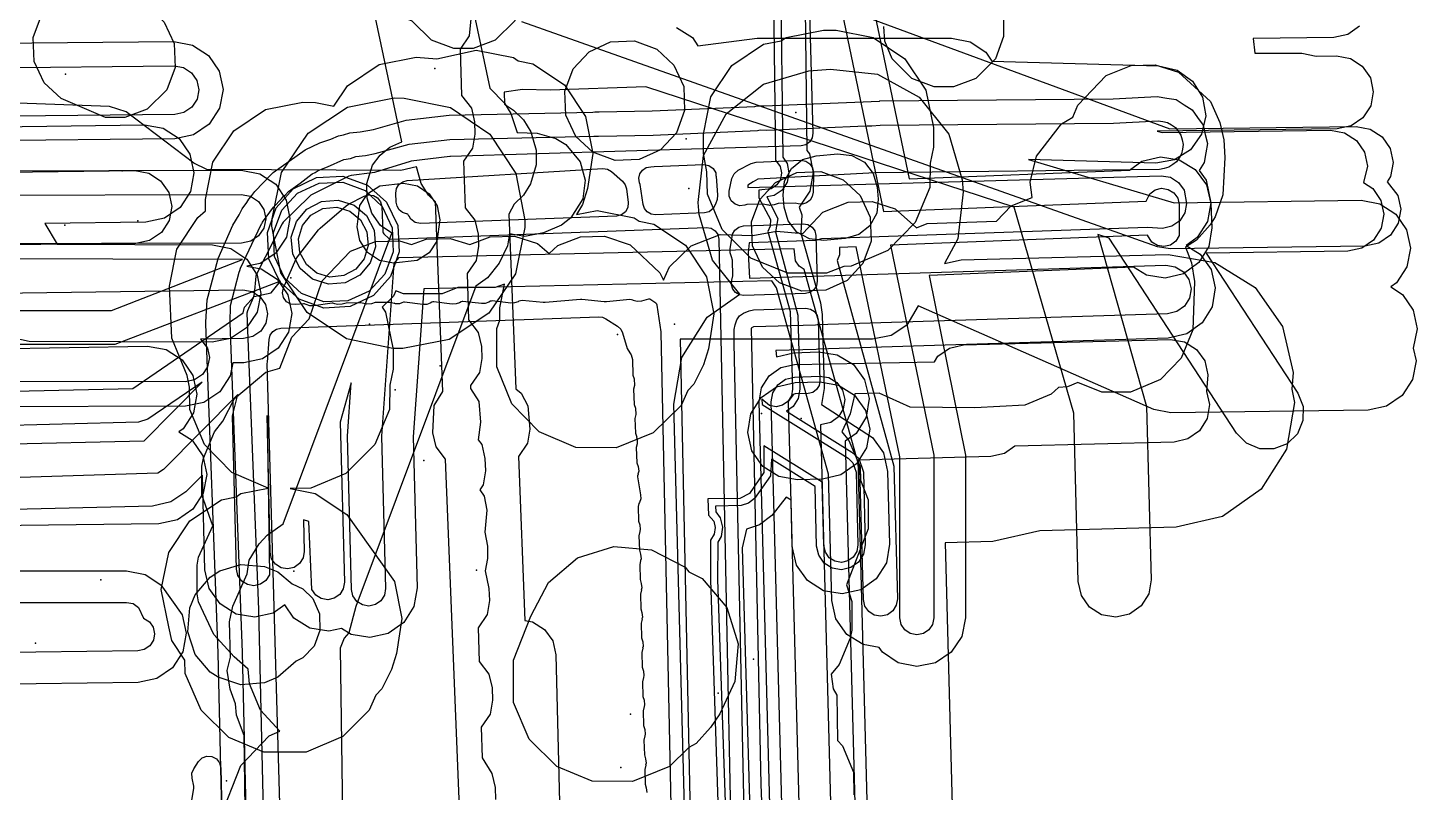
# Model space of a CAD drawing. Header units: metres. Extents: x 17722 to 17999, y 13535 to 15917.
# Drawn here: x 17805 to 17862.1, y 14711.7 to 14743.1 of the extents above; entities that cross this region are included whole.
import ezdxf

# ---------------------------------------------------------------- set-up
doc = ezdxf.new("R2010")
doc.units = ezdxf.units.M
for name, color, linetype in [('AI_GREENING_ALLOWED_ZONE', 4, 'Continuous'), ('AI_GREENING_EXCLUSIONS', 1, 'Continuous'), ('AI_GREENING_LAWN', 82, 'Continuous'), ('AI_GREENING_REJECTED', 6, 'Continuous')]:
    doc.layers.add(name, color=color, linetype=linetype)

msp = doc.modelspace()

# ---------------------------------------------------------------- linework, layer by layer
at = {"layer": 'AI_GREENING_ALLOWED_ZONE'}
msp.add_lwpolyline([(17811.716, 14711.354), (17811.805, 14711.831), (17811.803, 14711.93), (17811.728, 14712.263), (17811.724, 14712.46), (17811.797, 14712.644), (17811.993, 14712.947), (17812.142, 14713.095), (17812.339, 14713.169), (17812.549, 14713.156), (17812.734, 14713.057), (17812.863, 14712.891), (17812.912, 14712.686), (17812.955, 14710.855)], dxfattribs=at)
at = {"layer": 'AI_GREENING_EXCLUSIONS'}
for points in [[(17819.958, 14759.544), (17823.973, 14740.647), (17824.574, 14740.026), (17824.831, 14739.597), (17825.091, 14738.818), (17825.916, 14738.79), (17826.682, 14738.57), (17827.103, 14738.327), (17827.692, 14737.617), (17827.895, 14736.863), (17827.795, 14736.09), (17827.302, 14735.302), (17826.916, 14735.006), (17826.186, 14734.688), (17825.419, 14734.542), (17824.783, 14734.649), (17824.705, 14734.15), (17824.362, 14733.449), (17823.875, 14732.839), (17823.397, 14732.497), (17818.467, 14719.319), (17818.176, 14718.243), (17817.98, 14718.018), (17817.826, 14717.607), (17818.253, 14686.293)], [(17819.958, 14759.544), (17823.973, 14740.647), (17824.574, 14740.026), (17824.831, 14739.597), (17825.091, 14738.818), (17825.916, 14738.79), (17826.682, 14738.57), (17827.103, 14738.327), (17827.692, 14737.617), (17827.895, 14736.863), (17827.795, 14736.09), (17827.302, 14735.302), (17826.916, 14735.006), (17826.186, 14734.688), (17825.419, 14734.542), (17824.783, 14734.649), (17824.705, 14734.15), (17824.362, 14733.449), (17823.875, 14732.839), (17823.397, 14732.497), (17818.467, 14719.319), (17818.176, 14718.243), (17817.98, 14718.018), (17817.826, 14717.607), (17818.253, 14686.293)], [(17814.217, 14688.9), (17813.874, 14714.018), (17813.564, 14714.858), (17813.52, 14715.32), (17813.296, 14715.917), (17813.177, 14716.688), (17813.311, 14717.238), (17813.271, 14718.69), (17813.4, 14719.339), (17813.992, 14720.665), (17814.078, 14721.225), (17814.483, 14721.892), (17814.821, 14722.261), (17815.471, 14722.727), (17819.943, 14734.68), (17819.485, 14734.991), (17819.12, 14735.505), (17818.932, 14736.114), (17818.918, 14736.723), (17819.153, 14737.467), (17819.462, 14737.889), (17819.868, 14738.216), (17820.355, 14738.429), (17816.114, 14758.389)], [(17814.217, 14688.9), (17813.874, 14714.018), (17813.564, 14714.858), (17813.52, 14715.32), (17813.296, 14715.917), (17813.177, 14716.688), (17813.311, 14717.238), (17813.271, 14718.69), (17813.4, 14719.339), (17813.992, 14720.665), (17814.078, 14721.225), (17814.483, 14721.892), (17814.821, 14722.261), (17815.471, 14722.727), (17819.943, 14734.68), (17819.485, 14734.991), (17819.12, 14735.505), (17818.932, 14736.114), (17818.918, 14736.723), (17819.153, 14737.467), (17819.462, 14737.889), (17819.868, 14738.216), (17820.355, 14738.429), (17816.114, 14758.389)], [(17793.079, 14750.48), (17803.682, 14742.487), (17810.986, 14742.56), (17811.753, 14742.416), (17812.406, 14741.989), (17812.847, 14741.344), (17813.006, 14740.58), (17812.862, 14739.814), (17812.435, 14739.16), (17811.79, 14738.72), (17811.027, 14738.56), (17803.042, 14738.48), (17802.521, 14738.544), (17801.818, 14738.883), (17793.285, 14745.316)], [(17792.142, 14749.934), (17803.352, 14741.483), (17810.996, 14741.56), (17811.38, 14741.488), (17811.707, 14741.275), (17811.927, 14740.952), (17812.006, 14740.57), (17811.934, 14740.187), (17811.721, 14739.86), (17811.398, 14739.64), (17811.017, 14739.56), (17803.032, 14739.48), (17802.649, 14739.552), (17792.221, 14747.37)], [(17837.696, 14747.443), (17840.164, 14735.567), (17850.955, 14735.995), (17851.108, 14736.296), (17851.329, 14736.457), (17851.595, 14736.521), (17851.865, 14736.478), (17852.097, 14736.336), (17852.258, 14736.115), (17852.322, 14735.849), (17852.319, 14734.58), (17852.176, 14734.347), (17851.955, 14734.186), (17851.69, 14734.123), (17851.42, 14734.165), (17851.187, 14734.308), (17851.01, 14734.596), (17840.452, 14734.177), (17842.23, 14725.548), (17842.23, 14718.855), (17842.177, 14718.587), (17842.025, 14718.36), (17841.798, 14718.208), (17841.53, 14718.155), (17841.262, 14718.208), (17841.035, 14718.36), (17840.883, 14718.587), (17840.83, 14718.855), (17840.83, 14725.476), (17839.034, 14734.121), (17838.352, 14734.093), (17838.354, 14733.78), (17838.25, 14733.559), (17840.589, 14725.089), (17840.733, 14719.641), (17840.687, 14719.372), (17840.541, 14719.141), (17840.318, 14718.983), (17840.052, 14718.923), (17839.782, 14718.969), (17839.551, 14719.114), (17839.394, 14719.337), (17839.333, 14719.604), (17839.192, 14724.966), (17836.902, 14733.183), (17836.698, 14733.319), (17836.546, 14733.545), (17836.493, 14734.032), (17820.225, 14733.668), (17820.024, 14733.425), (17819.52, 14726.327), (17819.686, 14720.059), (17819.64, 14719.789), (17819.494, 14719.558), (17819.271, 14719.401), (17819.005, 14719.34), (17818.736, 14719.387), (17818.505, 14719.532), (17818.347, 14719.755), (17818.287, 14720.022), (17818.12, 14726.324), (17818.273, 14728.524), (17817.82, 14726.904), (17817.994, 14720.318), (17817.948, 14720.049), (17817.802, 14719.818), (17817.579, 14719.66), (17817.313, 14719.6), (17817.044, 14719.646), (17816.813, 14719.791), (17816.655, 14720.014), (17816.527, 14722.824), (17816.306, 14722.88), (17816.34, 14721.588), (17816.294, 14721.319), (17816.148, 14721.088), (17815.925, 14720.93), (17815.659, 14720.87), (17815.389, 14720.916), (17815.158, 14721.062), (17815.001, 14721.285), (17814.94, 14721.551), (17814.82, 14727.177), (17814.911, 14720.628), (17814.765, 14720.397), (17814.542, 14720.239), (17814.276, 14720.178), (17814.007, 14720.225), (17813.776, 14720.37), (17813.618, 14720.593), (17813.558, 14720.86), (17813.391, 14727.162), (17813.616, 14728.046), (17810.551, 14724.955), (17810.325, 14724.803), (17803.77, 14724.595)], [(17831.583, 14746.486), (17851.933, 14738.966), (17859.597, 14739.067), (17860.172, 14738.96), (17860.663, 14738.642), (17860.995, 14738.159), (17861.116, 14737.587), (17861.01, 14737.011), (17860.863, 14736.785), (17861.305, 14736.231), (17861.426, 14735.659), (17861.32, 14735.084), (17861.001, 14734.593), (17860.519, 14734.261), (17859.946, 14734.139), (17851.947, 14734.034), (17851.427, 14734.119), (17825.285, 14743.363)], [(17839.285, 14746.184), (17841.212, 14736.909), (17850.278, 14737.269), (17850.784, 14737.637), (17851.543, 14737.82), (17852.314, 14737.698), (17852.979, 14737.29), (17853.438, 14736.659), (17853.621, 14735.901), (17853.661, 14734.901), (17853.539, 14734.131), (17853.131, 14733.465), (17852.5, 14733.006), (17851.742, 14732.824), (17850.971, 14732.945), (17850.437, 14733.272), (17842.037, 14732.939), (17843.53, 14725.548), (17843.53, 14718.855), (17843.378, 14718.089), (17842.944, 14717.44), (17842.296, 14717.007), (17841.53, 14716.855), (17840.765, 14717.007), (17840.116, 14717.44), (17839.982, 14717.641), (17839.317, 14717.755), (17838.657, 14718.171), (17838.206, 14718.808), (17838.034, 14719.57), (17837.897, 14724.771), (17835.764, 14732.422), (17835.57, 14732.711), (17821.254, 14732.391), (17820.822, 14726.298), (17820.986, 14720.093), (17820.854, 14719.324), (17820.437, 14718.664), (17819.8, 14718.213), (17819.039, 14718.041), (17818.27, 14718.173), (17817.878, 14718.42), (17817.347, 14718.3), (17816.578, 14718.432), (17815.918, 14718.848), (17815.54, 14719.383), (17815.071, 14719.051), (17814.31, 14718.879), (17813.541, 14719.011), (17812.881, 14719.427), (17812.431, 14720.064), (17812.258, 14720.825), (17812.155, 14724.726), (17811.474, 14724.04), (17810.864, 14723.62), (17810.103, 14723.449), (17803.802, 14723.295)], [(17835.627, 14745.494), (17835.716, 14737.678), (17835.916, 14737.423), (17835.972, 14737.156), (17835.922, 14736.887), (17835.773, 14736.659), (17835.547, 14736.504), (17835.038, 14736.445), (17835.039, 14736.129), (17835.515, 14735.238), (17835.502, 14734.965), (17835.399, 14734.744), (17836.316, 14731.461), (17836.422, 14728.258), (17836.375, 14727.989), (17836.23, 14727.758), (17836.007, 14727.6), (17835.74, 14727.54), (17835.471, 14727.586), (17835.158, 14727.848), (17835.166, 14727.627), (17838.702, 14725.42), (17838.901, 14725.233), (17839.031, 14724.845), (17839.11, 14721.854), (17839.063, 14721.585), (17838.918, 14721.354), (17838.695, 14721.196), (17838.428, 14721.136), (17838.159, 14721.182), (17837.928, 14721.328), (17837.77, 14721.551), (17837.71, 14721.817), (17837.641, 14724.432), (17835.234, 14725.935), (17835.239, 14724.836), (17834.648, 14723.969), (17834.259, 14723.769), (17832.938, 14723.75), (17832.97, 14723.084), (17833.179, 14722.836), (17833.245, 14722.571), (17833.204, 14722.301), (17833.043, 14722.052), (17833.041, 14720.423), (17833.368, 14710.867)], [(17835.928, 14745.379), (17836.015, 14737.8), (17836.192, 14737.541), (17836.272, 14737.159), (17836.2, 14736.776), (17835.987, 14736.449), (17835.665, 14736.228), (17835.367, 14736.166), (17835.811, 14735.283), (17835.715, 14734.726), (17836.642, 14731.299), (17836.722, 14728.266), (17836.656, 14727.881), (17836.447, 14727.551), (17836.169, 14727.355), (17838.861, 14725.675), (17839.145, 14725.408), (17839.331, 14724.853), (17839.41, 14721.862), (17839.344, 14721.477), (17839.135, 14721.147), (17838.817, 14720.922), (17838.436, 14720.836), (17838.052, 14720.902), (17837.722, 14721.11), (17837.496, 14721.429), (17837.41, 14721.809), (17837.345, 14724.263), (17835.556, 14725.38), (17835.507, 14724.693), (17834.862, 14723.759), (17834.607, 14723.571), (17834.306, 14723.472), (17833.253, 14723.452), (17833.264, 14723.216), (17833.45, 14722.964), (17833.544, 14722.585), (17833.487, 14722.2), (17833.346, 14721.967), (17833.341, 14720.431), (17833.668, 14710.874)], [(17836.931, 14745.122), (17837.011, 14738.08), (17837.111, 14737.934), (17837.272, 14737.171), (17837.128, 14736.404), (17836.689, 14735.741), (17836.8, 14735.433), (17836.766, 14734.682), (17837.568, 14731.811), (17837.641, 14731.325), (17837.721, 14728.292), (17837.608, 14727.635), (17839.707, 14726.278), (17840.158, 14725.64), (17840.33, 14724.879), (17840.409, 14721.888), (17840.277, 14721.119), (17839.861, 14720.459), (17839.224, 14720.009), (17838.463, 14719.836), (17837.693, 14719.968), (17837.033, 14720.385), (17836.583, 14721.022), (17836.411, 14721.783), (17836.36, 14723.699), (17836.159, 14723.825), (17835.575, 14723.058), (17835.065, 14722.682), (17834.524, 14722.507), (17834.354, 14721.738), (17834.667, 14710.896)], [(17823.191, 14743.493), (17823.124, 14742.787), (17822.755, 14742.248), (17822.814, 14740.335), (17823.216, 14739.82), (17823.348, 14739.25), (17823.363, 14738.75), (17823.267, 14738.173), (17822.897, 14737.634), (17822.956, 14735.721), (17823.358, 14735.206), (17823.49, 14734.636), (17823.505, 14734.136), (17823.409, 14733.559), (17823.039, 14733.02), (17823.098, 14731.107), (17823.5, 14730.592), (17823.632, 14730.022), (17823.647, 14729.522), (17823.551, 14728.945), (17823.181, 14728.406), (17823.185, 14728.291), (17823.515, 14727.747), (17823.594, 14726.897), (17823.5, 14726.178), (17823.642, 14725.978), (17823.774, 14725.408), (17823.789, 14724.908), (17823.693, 14724.331), (17823.565, 14724.125), (17823.74, 14723.864), (17823.854, 14723.29), (17823.771, 14722.372), (17823.884, 14721.802), (17823.884, 14721.302), (17823.782, 14720.788), (17823.939, 14720.066), (17823.954, 14719.566), (17823.858, 14718.989), (17823.488, 14718.45), (17823.531, 14717.057), (17823.933, 14716.541), (17824.065, 14715.971), (17824.08, 14715.471), (17823.984, 14714.894), (17823.614, 14714.355), (17823.653, 14713.092), (17824.059, 14712.447), (17824.191, 14711.877), (17824.206, 14711.377)], [(17845.1, 14743.554), (17845.1, 14742.762), (17844.759, 14741.845), (17843.953, 14741.039), (17843.036, 14740.698), (17842.244, 14740.698), (17841.327, 14741.039), (17840.521, 14741.845), (17840.219, 14742.568), (17840.18, 14743.183)], [(17859.734, 14743.184), (17859.252, 14742.852), (17858.679, 14742.73), (17855.364, 14742.686), (17855.43, 14742.086), (17857.362, 14742.086), (17857.952, 14741.96), (17858.779, 14741.971), (17859.354, 14741.865), (17859.845, 14741.546), (17860.177, 14741.064), (17860.299, 14740.491), (17860.192, 14739.916), (17859.873, 14739.425), (17859.391, 14739.093), (17858.819, 14738.972), (17851.416, 14738.874), (17851.621, 14738.819), (17858.543, 14738.911), (17859.118, 14738.804), (17859.609, 14738.485), (17859.941, 14738.003), (17860.063, 14737.431), (17859.893, 14736.758), (17860.277, 14736.508), (17860.609, 14736.026), (17860.731, 14735.453), (17860.624, 14734.878), (17860.305, 14734.387), (17859.823, 14734.055), (17859.251, 14733.934), (17853.42, 14733.857), (17857.191, 14728.095), (17857.409, 14727.552), (17857.404, 14726.967), (17857.175, 14726.428), (17856.757, 14726.018), (17856.214, 14725.8), (17855.629, 14725.805), (17855.09, 14726.034), (17854.68, 14726.452), (17849.432, 14734.473), (17848.977, 14734.621), (17850.978, 14727.549), (17851.166, 14720.422), (17851.067, 14719.845), (17850.755, 14719.35), (17850.277, 14719.012), (17849.706, 14718.883), (17849.129, 14718.982), (17848.634, 14719.294), (17848.296, 14719.772), (17848.167, 14720.343), (17847.984, 14727.277), (17845.526, 14735.749), (17830.382, 14740.7), (17826.459, 14740.554), (17825.319, 14740.584), (17824.556, 14740.483), (17824.576, 14739.976), (17824.951, 14739.738), (17825.356, 14739.333), (17825.663, 14738.848), (17825.876, 14738.084), (17825.876, 14737.49), (17825.651, 14736.7), (17825.356, 14736.242), (17824.98, 14735.865), (17824.755, 14735.464), (17825.04, 14728.28), (17825.261, 14728.094), (17825.531, 14727.575), (17825.613, 14726.616), (17825.522, 14726.038), (17825.151, 14725.492), (17825.419, 14718.747), (17825.726, 14718.694), (17826.22, 14718.381), (17826.558, 14717.903), (17826.687, 14717.332), (17826.871, 14710.163)], [(17831.645, 14743.14), (17832.301, 14742.718), (17832.53, 14742.388), (17834.96, 14742.704), (17842.953, 14742.704), (17843.718, 14742.551), (17844.367, 14742.118), (17844.609, 14741.756), (17851.468, 14741.559), (17852.229, 14741.385), (17852.865, 14740.933), (17853.28, 14740.272), (17853.41, 14739.503), (17853.236, 14738.742), (17852.784, 14738.106), (17852.123, 14737.691), (17851.353, 14737.561), (17846.125, 14737.711), (17852.111, 14735.929), (17859.798, 14736.03), (17860.566, 14735.888), (17861.22, 14735.463), (17861.662, 14734.82), (17861.825, 14734.057), (17861.682, 14733.29), (17861.258, 14732.635), (17861.013, 14732.467), (17861.499, 14732.152), (17861.941, 14731.509), (17862.104, 14730.746), (17861.944, 14729.951), (17862.056, 14729.421), (17861.914, 14728.654), (17861.489, 14727.999), (17860.846, 14727.557), (17860.083, 14727.395), (17851.98, 14727.289), (17851.281, 14727.43), (17841.58, 14731.689), (17841.117, 14730.897), (17840.469, 14730.463), (17839.703, 14730.311), (17831.804, 14730.311), (17832.411, 14700.959)], [(17812.879, 14710.584), (17813.742, 14712.775), (17814.902, 14713.997), (17815.334, 14714.191), (17814.55, 14715.06), (17814.097, 14716.143), (17814.032, 14716.745), (17813.462, 14717.251), (17813.462, 14717.251), (17812.63, 14718.17), (17811.999, 14719.516), (17811.934, 14719.839), (17811.934, 14721.026), (17811.999, 14721.349), (17812.591, 14722.638), (17812.129, 14723.909), (17812.129, 14725.097), (17812.194, 14725.419), (17812.647, 14726.503), (17812.998, 14726.939), (17813.472, 14727.877), (17814.765, 14728.957), (17815.339, 14729.12), (17815.827, 14730.393), (17816.548, 14731.152), (17817.078, 14732.711), (17818.238, 14733.933), (17819.268, 14734.34), (17820.262, 14734.367), (17820.759, 14734.21), (17821.353, 14734.433), (17822.347, 14734.46), (17823.146, 14734.207), (17823.994, 14734.526), (17824.988, 14734.553), (17825.937, 14734.253), (17826.413, 14733.846), (17826.77, 14734.176), (17827.701, 14734.526), (17828.695, 14734.553), (17829.745, 14734.201), (17830.969, 14733.042), (17831.119, 14732.745), (17831.367, 14733.29), (17832.257, 14734.154), (17833.438, 14734.627), (17834.787, 14734.58), (17835.762, 14734.763), (17836.839, 14734.669), (17837.671, 14735.545), (17838.701, 14735.952), (17839.695, 14735.979), (17840.644, 14735.679), (17841.511, 14734.902), (17841.961, 14735.076), (17844.803, 14735.17), (17845.406, 14735.805), (17846.267, 14736.149), (17846.192, 14736.768), (17846.444, 14737.846), (17847.481, 14739.174), (17847.95, 14739.451), (17848.15, 14739.941), (17849.31, 14741.163), (17850.34, 14741.57), (17851.334, 14741.597), (17852.283, 14741.297), (17853.608, 14740.086), (17853.994, 14739.23), (17854.149, 14738.511), (17854.188, 14737.794), (17854.111, 14736.249), (17853.795, 14735.345), (17853.596, 14735.017), (17853.026, 14734.391), (17852.577, 14734.103), (17852.819, 14733.457), (17852.94, 14732.687), (17852.875, 14730.695), (17852.405, 14729.53), (17851.55, 14728.653), (17850.318, 14728.138), (17849.13, 14728.138), (17848.156, 14728.528), (17847.731, 14728.351), (17847.349, 14728.334), (17847.054, 14728.058), (17845.971, 14727.604), (17843.916, 14727.496), (17841.26, 14727.518), (17839.985, 14728.089), (17838.975, 14728.074), (17838.788, 14727.247), (17838.447, 14726.507), (17838.74, 14726.153), (17839.194, 14725.07), (17839.208, 14724.515), (17839.532, 14723.705), (17839.532, 14722.517), (17838.637, 14720.215), (17838.853, 14719.533), (17838.853, 14718.345), (17838.788, 14718.023), (17838.334, 14716.939), (17838.013, 14716.532), (17838.086, 14715.937), (17838.237, 14715.674), (17838.27, 14713.811), (17838.475, 14713.587), (17838.929, 14712.504), (17838.943, 14711.57)], [(17832.764, 14681.514), (17831.545, 14727.643), (17831.874, 14729.566), (17832.915, 14731.216), (17834.254, 14732.163), (17833.129, 14733.567), (17832.586, 14735.44), (17832.543, 14735.938), (17832.543, 14735.938), (17832.757, 14737.877), (17833.697, 14739.587), (17835.22, 14740.806), (17837.094, 14741.35), (17837.98, 14741.427), (17839.919, 14741.212), (17841.628, 14740.272), (17842.848, 14738.749), (17843.391, 14736.875), (17843.434, 14736.377), (17843.22, 14734.438), (17842.663, 14733.425), (17843.351, 14733.581), (17851.866, 14733.806), (17853.789, 14733.477), (17855.439, 14732.436), (17856.566, 14730.843), (17856.997, 14728.94), (17856.942, 14728.256), (17857.063, 14727.718), (17856.734, 14725.795), (17855.693, 14724.145), (17854.1, 14723.018), (17852.197, 14722.587), (17846.589, 14722.439), (17844.658, 14721.988), (17842.699, 14721.936), (17843.611, 14687.45)], [(17813.782, 14675.482), (17812.802, 14717.403), (17812.303, 14730.951), (17812.303, 14730.952), (17812.301, 14731.014), (17812.346, 14731.939), (17812.346, 14731.939), (17812.346, 14731.939), (17812.387, 14732.089), (17812.801, 14733.634), (17812.801, 14733.634), (17812.801, 14733.634), (17813.41, 14735.004), (17813.671, 14735.431), (17813.789, 14735.675), (17813.977, 14735.933), (17814.064, 14736.076), (17814.149, 14736.169), (17814.311, 14736.391), (17815.007, 14737.121), (17815.037, 14737.143), (17815.066, 14737.174), (17816.381, 14738.103), (17816.985, 14738.398), (17816.985, 14738.398), (17817.433, 14738.546), (17817.751, 14738.68), (17817.954, 14738.717), (17818.22, 14738.805), (17818.641, 14738.844), (17819.189, 14738.946), (17820.539, 14739.327), (17822.302, 14739.531), (17828.213, 14739.66), (17828.287, 14739.672), (17828.474, 14739.665), (17830.654, 14739.713), (17834.868, 14739.893), (17834.971, 14739.915), (17835.257, 14739.91), (17839.989, 14740.112), (17840.006, 14740.113), (17840.011, 14740.113), (17840.013, 14740.113), (17849.604, 14740.206), (17851.417, 14740.298), (17851.418, 14740.298), (17851.418, 14740.298), (17851.418, 14740.298), (17851.803, 14740.233), (17852.188, 14740.169), (17852.188, 14740.169), (17852.188, 14740.169), (17852.519, 14739.962), (17852.85, 14739.755), (17852.85, 14739.755), (17852.85, 14739.755), (17853.076, 14739.438), (17853.303, 14739.12), (17853.303, 14739.12), (17853.303, 14739.12), (17853.391, 14738.74), (17853.479, 14738.36), (17853.479, 14738.36), (17853.479, 14738.36), (17853.414, 14737.975), (17853.35, 14737.59), (17853.35, 14737.59), (17853.35, 14737.59), (17853.144, 14737.26), (17853.43, 14736.856), (17853.612, 14735.923), (17853.478, 14735.154), (17853.061, 14734.495), (17852.603, 14734.172), (17853.173, 14733.818), (17853.627, 14733.183), (17853.803, 14732.423), (17853.675, 14731.653), (17853.263, 14730.991), (17852.628, 14730.537), (17851.868, 14730.36), (17837.463, 14729.908), (17837.389, 14729.892), (17835.738, 14729.848), (17835.755, 14729.589), (17836.464, 14729.758), (17837.49, 14729.799), (17838.261, 14729.677), (17838.926, 14729.269), (17839.385, 14728.638), (17839.567, 14727.879), (17839.445, 14727.109), (17839.038, 14726.443), (17838.587, 14726.116), (17839.729, 14682.953)], [(17822.749, 14710.366), (17822.153, 14725.387), (17821.763, 14725.889), (17821.626, 14726.458), (17821.678, 14727.594), (17822.043, 14728.159), (17821.733, 14735.963), (17821.455, 14736.242), (17821.147, 14736.726), (17820.953, 14737.404), (17820.316, 14737.248), (17812.331, 14737.298), (17811.805, 14737.554), (17809.023, 14739.666), (17808.336, 14739.893), (17804.584, 14740.02)], [(17803.732, 14739.053), (17809.78, 14739.133), (17810.548, 14738.991), (17811.202, 14738.566), (17811.644, 14737.923), (17811.806, 14737.16), (17811.664, 14736.392), (17811.239, 14735.738), (17810.596, 14735.296), (17809.833, 14735.133), (17805.678, 14735.078), (17806.187, 14734.221), (17812.566, 14734.197), (17813.331, 14734.042), (17813.978, 14733.606), (17814.409, 14732.956), (17814.558, 14732.19), (17814.403, 14731.425), (17813.967, 14730.778), (17813.317, 14730.347), (17812.551, 14730.197), (17805.039, 14730.226), (17804.274, 14730.381)], [(17814.782, 14675.505), (17813.802, 14717.432), (17813.302, 14730.987), (17813.316, 14731.695), (17813.316, 14731.695), (17813.316, 14731.695), (17813.316, 14731.695), (17813.663, 14733.076), (17813.692, 14733.139), (17813.717, 14733.233), (17814.318, 14734.487), (17814.585, 14735.062), (17814.607, 14735.09), (17814.624, 14735.125), (17815.075, 14735.746), (17815.401, 14736.088), (17815.494, 14736.205), (17815.566, 14736.26), (17815.691, 14736.391), (17816.179, 14736.736), (17816.665, 14737.113), (17816.797, 14737.172), (17816.91, 14737.252), (17817.303, 14737.4), (17817.977, 14737.703), (17818.245, 14737.754), (17818.245, 14737.754), (17818.46, 14737.834), (17818.855, 14737.869), (17819.265, 14737.947), (17820.659, 14738.334), (17822.324, 14738.531), (17828.256, 14738.66), (17828.328, 14738.673), (17828.443, 14738.664), (17830.687, 14738.713), (17834.979, 14738.897), (17835.088, 14738.921), (17835.369, 14738.914), (17839.111, 14739.074), (17839.492, 14739.096), (17839.674, 14739.098), (17840.027, 14739.113), (17849.619, 14739.207), (17851.449, 14739.298), (17851.449, 14739.298), (17851.449, 14739.298), (17851.449, 14739.298), (17851.641, 14739.266), (17851.834, 14739.234), (17851.834, 14739.234), (17851.834, 14739.234), (17851.999, 14739.13), (17852.165, 14739.027), (17852.165, 14739.027), (17852.165, 14739.027), (17852.278, 14738.868), (17852.391, 14738.709), (17852.391, 14738.709), (17852.391, 14738.709), (17852.435, 14738.519), (17852.479, 14738.329), (17852.479, 14738.329), (17852.479, 14738.329), (17852.447, 14738.137), (17852.415, 14737.944), (17852.415, 14737.944), (17852.415, 14737.944), (17852.311, 14737.779), (17852.208, 14737.613), (17852.208, 14737.613), (17852.208, 14737.613), (17852.049, 14737.5), (17851.89, 14737.387), (17851.89, 14737.387), (17851.89, 14737.387), (17851.7, 14737.343), (17851.51, 14737.299), (17851.51, 14737.299), (17851.51, 14737.299), (17839.821, 14737.156), (17834.989, 14736.894), (17834.794, 14736.782), (17834.58, 14736.657), (17834.576, 14736.556), (17851.576, 14737.041), (17851.961, 14736.975), (17852.291, 14736.767), (17852.516, 14736.449), (17852.612, 14735.898), (17852.545, 14735.514), (17852.337, 14735.184), (17852.018, 14734.959), (17851.637, 14734.874), (17851.02, 14734.908), (17837.606, 14734.439), (17837.357, 14734.38), (17834.643, 14734.28), (17834.601, 14733.874), (17834.655, 14732.82), (17851.772, 14733.358), (17852.157, 14733.295), (17852.488, 14733.088), (17852.715, 14732.771), (17852.804, 14732.391), (17852.74, 14732.006), (17852.534, 14731.675), (17852.216, 14731.448), (17851.836, 14731.36), (17837.437, 14730.908), (17837.362, 14730.891), (17834.808, 14730.824), (17834.72, 14730.765), (17835.117, 14712.001), (17835.699, 14696.922)], [(17803.063, 14737.172), (17809.373, 14737.256), (17809.948, 14737.149), (17810.439, 14736.83), (17810.771, 14736.348), (17810.892, 14735.776), (17810.786, 14735.2), (17810.467, 14734.709), (17809.985, 14734.378), (17809.412, 14734.256), (17801.602, 14734.166)], [(17802.85, 14737.238), (17813.752, 14737.268), (17814.518, 14737.118), (17815.168, 14736.686), (17815.603, 14736.039), (17815.757, 14735.274), (17815.607, 14734.508), (17815.176, 14733.858), (17814.528, 14733.423), (17813.987, 14733.313), (17814.576, 14733.204), (17815.231, 14732.78), (17815.673, 14732.136), (17815.835, 14731.373), (17815.693, 14730.606), (17815.268, 14729.951), (17814.625, 14729.509), (17813.862, 14729.347), (17813.401, 14729.341), (17813.297, 14728.804), (17812.866, 14728.153), (17812.218, 14727.717), (17811.454, 14727.562), (17803.462, 14727.531)], [(17802.533, 14736.237), (17813.755, 14736.268), (17814.138, 14736.193), (17814.463, 14735.977), (17814.68, 14735.653), (17814.757, 14735.271), (17814.682, 14734.888), (17814.467, 14734.563), (17814.143, 14734.345), (17813.76, 14734.268), (17802.219, 14734.236)], [(17803.104, 14731.495), (17808.422, 14731.495), (17813.798, 14733.597), (17792.445, 14733.647)], [(17803.197, 14728.145), (17809.292, 14728.294), (17813.827, 14731.4), (17813.89, 14731.636), (17814.29, 14732.076), (17814.982, 14732.227), (17815.365, 14732.706), (17808.554, 14730.095), (17803.104, 14730.095)], [(17802.725, 14732.2), (17813.822, 14732.347), (17814.206, 14732.276), (17814.533, 14732.063), (17814.754, 14731.742), (17814.835, 14731.36), (17814.764, 14730.976), (17814.552, 14730.649), (17814.23, 14730.428), (17813.848, 14730.347), (17812.072, 14730.323), (17812.368, 14729.948), (17812.446, 14729.566), (17812.371, 14729.183), (17812.156, 14728.858), (17811.832, 14728.64), (17811.45, 14728.562), (17802.335, 14728.572)], [(17803.444, 14729.915), (17809.896, 14730.024), (17810.664, 14729.885), (17811.32, 14729.462), (17811.764, 14728.821), (17811.93, 14728.058), (17811.79, 14727.29), (17811.368, 14726.634), (17811.188, 14726.51), (17811.731, 14726.157), (17812.173, 14725.514), (17812.335, 14724.751), (17812.193, 14723.983), (17811.768, 14723.329), (17811.125, 14722.887), (17810.362, 14722.725), (17803.559, 14722.635)], [(17836.263, 14681.607), (17835.043, 14727.736), (17835.142, 14728.312), (17835.455, 14728.807), (17835.932, 14729.145), (17836.503, 14729.275), (17842.25, 14729.385), (17842.395, 14729.615), (17842.395, 14729.615), (17842.873, 14729.953), (17843.444, 14730.083), (17851.959, 14730.308), (17852.536, 14730.209), (17853.031, 14729.897), (17853.368, 14729.419), (17853.498, 14728.848), (17853.443, 14728.163), (17853.565, 14727.625), (17853.466, 14727.048), (17853.153, 14726.553), (17852.676, 14726.215), (17852.105, 14726.086), (17845.557, 14725.913), (17845.136, 14725.616), (17844.566, 14725.486), (17839.108, 14725.342), (17840.205, 14683.859)], [(17836.774, 14681.189), (17835.544, 14727.733), (17835.608, 14728.115), (17835.813, 14728.443), (17836.127, 14728.669), (17836.504, 14728.759), (17837.529, 14728.8), (17837.915, 14728.739), (17838.247, 14728.535), (17838.477, 14728.219), (17838.568, 14727.84), (17838.507, 14727.454), (17838.303, 14727.122), (17837.988, 14726.892), (17837.569, 14726.8), (17838.747, 14682.24)], [(17803.736, 14725.994), (17809.756, 14726.141), (17812.145, 14728.551), (17809.913, 14727.021), (17809.534, 14726.899), (17803.232, 14726.745)], [(17803.734, 14720.791), (17809.039, 14720.791), (17809.804, 14720.639), (17810.453, 14720.206), (17811.328, 14718.982), (17811.49, 14718.219), (17811.348, 14717.451), (17810.923, 14716.797), (17810.28, 14716.355), (17809.517, 14716.192), (17803.213, 14716.109)], [(17803.085, 14719.491), (17809.039, 14719.491), (17809.306, 14719.438), (17809.533, 14719.286), (17809.728, 14718.847), (17809.979, 14718.694), (17810.134, 14718.469), (17810.191, 14718.201), (17810.141, 14717.933), (17809.992, 14717.704), (17809.767, 14717.549), (17809.5, 14717.492), (17803.196, 14717.409)]]:
    msp.add_lwpolyline(points, dxfattribs=at)
for points in [[(17820.747, 14748.319), (17821.539, 14748.319), (17822.456, 14747.978), (17823.25, 14747.189), (17824.358, 14746.741), (17825.005, 14746.042), (17825.346, 14745.125), (17825.346, 14744.333), (17825.005, 14743.416), (17824.199, 14742.61), (17823.282, 14742.269), (17822.49, 14742.269), (17821.573, 14742.61), (17820.779, 14743.399), (17819.671, 14743.847), (17819.024, 14744.546), (17818.683, 14745.463), (17818.722, 14746.449), (17819.131, 14747.331), (17819.83, 14747.978), (17820.747, 14748.319)], [(17808.051, 14744.791), (17809.887, 14744.009), (17810.586, 14743.362), (17810.995, 14742.48), (17811.034, 14741.494), (17810.693, 14740.577), (17809.887, 14739.771), (17808.97, 14739.43), (17808.178, 14739.43), (17806.342, 14740.212), (17805.643, 14740.859), (17805.234, 14741.741), (17805.195, 14742.727), (17805.536, 14743.644), (17806.183, 14744.343), (17807.065, 14744.752), (17808.051, 14744.791)], [(17837.687, 14743.031), (17838.209, 14743.026), (17839.74, 14742.722), (17841.037, 14741.854), (17841.905, 14740.557), (17842.209, 14739.026), (17842.209, 14738.22), (17842.078, 14737.561), (17842.062, 14736.559), (17841.458, 14735.114), (17840.335, 14733.97), (17838.826, 14733.323), (17838.524, 14733.307), (17837.815, 14733.027), (17836.231, 14733.027), (17834.709, 14733.647), (17833.522, 14734.834), (17832.918, 14736.279), (17832.902, 14737.199), (17832.753, 14737.949), (17832.753, 14738.751), (17833.057, 14740.282), (17833.925, 14741.579), (17835.222, 14742.447), (17835.955, 14742.592), (17836.156, 14742.727), (17837.687, 14743.031)], [(17831.535, 14741.593), (17831.944, 14740.711), (17831.983, 14739.725), (17831.642, 14738.808), (17830.995, 14738.109), (17830.113, 14737.7), (17829.127, 14737.661), (17828.21, 14738.002), (17827.511, 14738.649), (17827.102, 14739.531), (17827.063, 14740.517), (17827.404, 14741.434), (17828.051, 14742.133), (17828.933, 14742.542), (17829.919, 14742.581), (17830.836, 14742.24), (17831.535, 14741.593)], [(17812.934, 14723.714), (17813.537, 14723.833), (17813.736, 14723.967), (17814.866, 14724.191), (17813.363, 14724.836), (17812.24, 14725.98), (17811.636, 14727.425), (17811.62, 14728.345), (17811.524, 14728.828), (17810.898, 14730.359), (17810.8, 14732.491), (17811.104, 14734.022), (17811.972, 14735.319), (17812.279, 14735.591), (17812.279, 14736.063), (17812.583, 14737.594), (17813.451, 14738.891), (17814.748, 14739.759), (17816.279, 14740.063), (17816.801, 14740.058), (17817.563, 14739.906), (17818.121, 14740.74), (17819.418, 14741.608), (17820.949, 14741.912), (17821.796, 14741.842), (17823.409, 14742.202), (17824.94, 14741.898), (17825.139, 14741.764), (17825.742, 14741.645), (17827.039, 14740.777), (17827.907, 14739.48), (17828.211, 14737.949), (17827.99, 14736.508), (17827.778, 14735.853), (17827.543, 14735.441), (17828.383, 14735.608), (17829.914, 14735.304), (17830.113, 14735.17), (17830.716, 14735.051), (17832.013, 14734.183), (17832.881, 14732.886), (17833.185, 14731.355), (17832.964, 14729.914), (17832.752, 14729.259), (17832.359, 14728.469), (17832.11, 14728.202), (17831.838, 14727.589), (17830.694, 14726.466), (17829.172, 14725.846), (17827.511, 14725.862), (17826.002, 14726.509), (17824.879, 14727.653), (17824.259, 14729.175), (17824.259, 14730.759), (17824.383, 14731.095), (17824.383, 14731.608), (17824.577, 14732.582), (17824.198, 14732.44), (17822.653, 14732.44), (17822.011, 14732.188), (17820.427, 14732.188), (17820.115, 14732.302), (17820.007, 14732.082), (17819.552, 14731.627), (17819.689, 14731.423), (17819.993, 14729.892), (17819.993, 14729.086), (17819.862, 14728.427), (17819.846, 14727.425), (17819.242, 14725.98), (17818.055, 14724.793), (17816.61, 14724.189), (17815.759, 14724.173), (17816.798, 14723.967), (17818.095, 14723.099), (17820.057, 14720.355), (17820.361, 14718.824), (17820.14, 14717.383), (17819.928, 14716.728), (17819.535, 14715.938), (17819.286, 14715.671), (17819.014, 14715.058), (17817.934, 14713.978), (17816.425, 14713.331), (17814.687, 14713.331), (17813.242, 14713.935), (17812.098, 14715.058), (17811.451, 14716.567), (17811.435, 14717.115), (17810.898, 14717.922), (17810.769, 14718.487), (17810.465, 14720.018), (17810.769, 14721.549), (17811.637, 14722.846), (17812.934, 14723.714)], [(17815.016, 14734.962), (17815.018, 14735.262), (17815.408, 14737.173), (17816.5, 14738.79), (17818.128, 14739.866), (17820.043, 14740.237), (17820.445, 14740.235), (17822.356, 14739.845), (17823.973, 14738.753), (17825.048, 14737.125), (17825.419, 14735.21), (17825.418, 14734.91), (17825.028, 14732.998), (17823.936, 14731.382), (17822.308, 14730.306), (17820.393, 14729.935), (17819.991, 14729.937), (17818.08, 14730.327), (17816.463, 14731.419), (17815.387, 14733.047), (17815.016, 14734.962)], [(17838.863, 14737.875), (17839.375, 14737.593), (17839.741, 14737.136), (17839.904, 14736.574), (17839.947, 14736.076), (17839.883, 14735.494), (17839.601, 14734.982), (17839.144, 14734.616), (17838.582, 14734.453), (17837.696, 14734.376), (17837.114, 14734.44), (17836.602, 14734.722), (17836.236, 14735.179), (17836.073, 14735.741), (17836.03, 14736.24), (17836.094, 14736.821), (17836.376, 14737.334), (17836.833, 14737.7), (17837.395, 14737.863), (17838.281, 14737.94), (17838.863, 14737.875)], [(17838.505, 14736.867), (17839.204, 14736.22), (17839.613, 14735.338), (17839.652, 14734.352), (17839.311, 14733.435), (17838.664, 14732.736), (17837.782, 14732.327), (17836.796, 14732.288), (17835.879, 14732.629), (17835.18, 14733.276), (17834.771, 14734.158), (17834.732, 14735.144), (17835.073, 14736.061), (17835.72, 14736.76), (17836.602, 14737.169), (17837.588, 14737.208), (17838.505, 14736.867)], [(17817.936, 14737.018), (17818.95, 14736.657), (17819.729, 14735.956), (17820.192, 14734.996), (17820.25, 14733.912), (17819.889, 14732.898), (17819.188, 14732.119), (17818.228, 14731.656), (17817.144, 14731.598), (17816.13, 14731.959), (17815.351, 14732.66), (17814.888, 14733.62), (17814.83, 14734.704), (17815.191, 14735.718), (17815.892, 14736.497), (17816.852, 14736.96), (17817.936, 14737.018)], [(17819.552, 14735.78), (17819.961, 14734.898), (17820, 14733.912), (17819.659, 14732.995), (17819.012, 14732.296), (17818.13, 14731.887), (17817.144, 14731.848), (17816.227, 14732.189), (17815.528, 14732.836), (17815.119, 14733.718), (17815.08, 14734.704), (17815.421, 14735.621), (17816.068, 14736.32), (17816.95, 14736.729), (17817.936, 14736.768), (17818.853, 14736.427), (17819.552, 14735.78)], [(17818.963, 14736.303), (17819.451, 14736.626), (17820.427, 14736.735), (17821, 14736.618), (17821.485, 14736.29), (17821.808, 14735.802), (17821.919, 14735.227), (17821.801, 14734.354), (17821.473, 14733.869), (17820.985, 14733.546), (17820.009, 14733.437), (17819.435, 14733.554), (17818.95, 14733.882), (17818.628, 14734.37), (17818.516, 14734.944), (17818.635, 14735.818), (17818.963, 14736.303)], [(17818.391, 14735.828), (17818.899, 14735.397), (17819.211, 14734.798), (17819.27, 14734.11), (17819.06, 14733.457), (17818.629, 14732.949), (17818.03, 14732.637), (17817.342, 14732.578), (17816.689, 14732.788), (17816.181, 14733.219), (17815.869, 14733.818), (17815.81, 14734.506), (17816.02, 14735.159), (17816.451, 14735.667), (17817.05, 14735.979), (17817.738, 14736.038), (17818.391, 14735.828)], [(17817.679, 14735.744), (17818.223, 14735.579), (17818.651, 14735.23), (17818.917, 14734.738), (17818.976, 14734.169), (17818.811, 14733.625), (17818.462, 14733.197), (17817.97, 14732.931), (17817.401, 14732.872), (17816.857, 14733.037), (17816.429, 14733.386), (17816.163, 14733.878), (17816.104, 14734.447), (17816.269, 14734.991), (17816.618, 14735.419), (17817.11, 14735.685), (17817.679, 14735.744)], [(17835.859, 14724.669), (17835.199, 14725.085), (17834.749, 14725.722), (17834.576, 14726.483), (17834.708, 14727.252), (17835.124, 14727.912), (17835.762, 14728.363), (17836.523, 14728.535), (17837.543, 14728.562), (17838.312, 14728.43), (17838.972, 14728.014), (17839.423, 14727.377), (17839.595, 14726.616), (17839.463, 14725.847), (17839.047, 14725.187), (17838.41, 14724.736), (17837.649, 14724.564), (17836.628, 14724.537), (17835.859, 14724.669)], [(17832.161, 14720.753), (17832.707, 14720.47), (17833.712, 14719.276), (17834.183, 14717.788), (17834.049, 14716.233), (17833.436, 14714.911), (17833.05, 14714.341), (17832.453, 14713.692), (17832.162, 14713.516), (17831.362, 14712.737), (17829.84, 14712.117), (17828.179, 14712.133), (17826.734, 14712.737), (17825.59, 14713.86), (17824.943, 14715.369), (17824.943, 14717.107), (17825.666, 14718.927), (17826.384, 14720.312), (17827.579, 14721.317), (17829.066, 14721.789), (17830.621, 14721.655), (17832.007, 14720.937), (17832.161, 14720.753)], [(17812.866, 14720.784), (17813.73, 14721.047), (17814.713, 14720.968), (17815.255, 14720.741), (17815.844, 14720.255), (17816.285, 14720.051), (17816.691, 14719.645), (17816.971, 14719.024), (17816.99, 14718.333), (17816.744, 14717.694), (17816.285, 14717.209), (17816.006, 14717.072), (17815.255, 14716.411), (17814.713, 14716.184), (17813.73, 14716.106), (17812.799, 14716.411), (17812.481, 14716.625), (17811.862, 14717.348), (17811.556, 14718.279), (17811.635, 14719.262), (17811.862, 14719.804), (17812.481, 14720.527), (17812.866, 14720.784)]]:
    msp.add_lwpolyline(points, close=True, dxfattribs=at)
at = {"layer": 'AI_GREENING_LAWN'}
for points in [[(17837.037, 14746.732), (17837.26, 14738.786), (17837.228, 14738.594), (17837.124, 14738.429), (17836.966, 14738.316), (17836.776, 14738.272), (17822.35, 14737.831), (17822.328, 14737.83), (17820.737, 14737.637), (17820.693, 14737.627), (17819.227, 14737.172), (17819.137, 14737.153), (17818.266, 14737.052), (17818.183, 14737.027), (17816.616, 14736.233), (17816.553, 14736.188), (17815.481, 14735.123), (17815.435, 14735.06), (17814.379, 14732.994), (17814.354, 14732.906), (17814.278, 14732.163), (17814.239, 14732.013), (17814.009, 14731.488), (17813.989, 14731.38), (17814.459, 14719.194), (17814.459, 14719.186), (17815.481, 14675.546)], [(17832.22, 14673.529), (17831.015, 14730.593), (17831.012, 14730.624), (17830.854, 14731.713), (17830.838, 14731.757), (17830.805, 14731.792), (17830.599, 14731.938), (17830.553, 14731.957), (17830.502, 14731.956), (17830.209, 14731.881), (17830.037, 14731.868), (17829.871, 14731.914), (17829.861, 14731.919), (17829.732, 14731.942), (17828.777, 14731.851), (17828.681, 14731.851), (17827.753, 14731.943), (17827.708, 14731.943), (17826.255, 14731.82), (17826.165, 14731.82), (17825.308, 14731.902), (17825.171, 14731.875), (17825.132, 14731.854), (17824.991, 14731.805), (17824.842, 14731.8), (17824.071, 14731.887), (17824.035, 14731.886), (17824, 14731.874), (17823.93, 14731.836), (17823.788, 14731.786), (17823.637, 14731.781), (17822.869, 14731.87), (17822.833, 14731.869), (17822.798, 14731.856), (17822.727, 14731.818), (17822.583, 14731.767), (17822.43, 14731.762), (17821.668, 14731.852), (17821.631, 14731.851), (17821.595, 14731.838), (17821.525, 14731.799), (17821.378, 14731.746), (17821.222, 14731.741), (17820.467, 14731.835), (17820.429, 14731.833), (17820.356, 14731.807), (17820.354, 14731.811), (17820.26, 14731.777), (17820.096, 14731.775), (17820.044, 14731.792), (17820.043, 14731.79), (17819.865, 14731.831), (17819.264, 14731.822), (17819.105, 14731.775), (17818.916, 14731.757), (17818.843, 14731.779), (17818.841, 14731.772), (17818.663, 14731.814), (17818.062, 14731.804), (17817.903, 14731.758), (17817.714, 14731.739), (17817.597, 14731.774), (17817.595, 14731.767), (17817.522, 14731.792), (17817.485, 14731.792), (17816.735, 14731.683), (17816.572, 14731.686), (17816.418, 14731.741), (17816.385, 14731.76), (17816.349, 14731.773), (17816.311, 14731.775), (17816.003, 14731.737), (17815.795, 14731.755), (17815.612, 14731.857), (17815.487, 14732.025), (17815.442, 14732.229), (17815.484, 14732.434), (17815.995, 14733.599), (17816.059, 14733.706), (17816.925, 14734.813), (17816.993, 14734.884), (17816.993, 14734.884), (17818.063, 14735.802), (17818.159, 14735.867), (17818.8, 14736.198), (17818.991, 14736.252), (17819.188, 14736.228), (17819.361, 14736.128), (17819.48, 14735.97), (17819.529, 14735.777), (17819.576, 14734.736), (17819.587, 14734.691), (17819.614, 14734.654), (17819.82, 14734.464), (17819.86, 14734.439), (17819.906, 14734.432), (17832.873, 14734.915), (17833.068, 14734.884), (17833.235, 14734.779), (17833.349, 14734.618), (17833.391, 14734.426), (17834.62, 14673.564)], [(17834.459, 14709.576), (17834.025, 14730.157), (17834.025, 14730.157), (17834.024, 14730.163), (17834.02, 14730.72), (17834.054, 14730.907), (17834.132, 14731.106), (17834.237, 14731.271), (17834.398, 14731.382), (17834.631, 14731.483), (17834.815, 14731.524), (17836.961, 14731.589), (17837.154, 14731.556), (17837.319, 14731.453), (17837.433, 14731.293), (17837.476, 14731.103), (17837.546, 14728.599), (17837.514, 14728.407), (17837.41, 14728.242), (17837.251, 14728.129), (17837.061, 14728.085), (17836.532, 14728.069), (17836.482, 14728.057), (17836.443, 14728.024), (17836.269, 14727.801), (17836.25, 14727.765), (17836.244, 14727.724), (17837.473, 14681.251)], [(17815.543, 14704.057), (17814.824, 14729.312), (17814.826, 14729.364), (17814.896, 14730.303), (17814.943, 14730.478), (17815.048, 14730.626), (17815.2, 14730.726), (17815.377, 14730.765), (17828.462, 14731.237), (17828.462, 14731.237), (17828.611, 14731.219), (17828.749, 14731.158), (17829.223, 14730.855), (17829.354, 14730.733), (17829.434, 14730.573), (17829.621, 14729.931), (17829.728, 14729.759), (17829.728, 14729.759), (17829.788, 14729.676), (17829.834, 14729.482), (17829.855, 14728.836), (17829.905, 14728.679), (17829.916, 14728.415), (17829.88, 14728.257), (17829.909, 14727.633), (17829.959, 14727.481), (17829.971, 14727.213), (17829.935, 14727.057), (17829.961, 14726.456), (17830.014, 14726.281), (17830.008, 14726.279), (17830.034, 14726.207), (17830.027, 14726.017), (17829.99, 14725.856), (17830.019, 14725.232), (17830.07, 14725.074), (17830.094, 14724.886), (17830.063, 14724.767), (17830.07, 14724.765), (17830.048, 14724.692), (17830.048, 14724.655), (17830.175, 14723.914), (17830.176, 14723.755), (17830.128, 14723.604), (17830.103, 14723.554), (17830.076, 14723.436), (17830.092, 14722.835), (17830.14, 14722.677), (17830.16, 14722.488), (17830.139, 14722.414), (17830.146, 14722.412), (17830.106, 14722.234), (17830.122, 14721.633), (17830.17, 14721.475), (17830.19, 14721.286), (17830.169, 14721.212), (17830.175, 14721.211), (17830.135, 14721.032), (17830.151, 14720.431), (17830.199, 14720.273), (17830.219, 14720.084), (17830.198, 14720.01), (17830.205, 14720.009), (17830.165, 14719.83), (17830.18, 14719.229), (17830.229, 14719.071), (17830.249, 14718.882), (17830.228, 14718.808), (17830.234, 14718.807), (17830.194, 14718.629), (17830.21, 14718.027), (17830.258, 14717.869), (17830.278, 14717.68), (17830.257, 14717.607), (17830.263, 14717.605), (17830.223, 14717.427), (17830.239, 14716.826), (17830.288, 14716.668), (17830.308, 14716.479), (17830.287, 14716.405), (17830.293, 14716.403), (17830.253, 14716.225), (17830.269, 14715.624), (17830.317, 14715.466), (17830.337, 14715.277), (17830.316, 14715.203), (17830.322, 14715.202), (17830.282, 14715.023), (17830.298, 14714.422), (17830.347, 14714.264), (17830.366, 14714.075), (17830.345, 14714.001), (17830.352, 14714), (17830.312, 14713.821), (17830.328, 14713.22), (17830.376, 14713.062), (17830.396, 14712.873), (17830.375, 14712.799), (17830.381, 14712.798), (17830.341, 14712.62), (17830.357, 14712.018), (17830.405, 14711.86), (17830.425, 14711.671)]]:
    msp.add_lwpolyline(points, dxfattribs=at)
for points in [[(17829.533, 14736.67), (17829.587, 14736.503), (17829.663, 14735.944), (17829.648, 14735.737), (17829.55, 14735.554), (17829.387, 14735.427), (17829.186, 14735.376), (17821.118, 14735.076), (17820.899, 14735.117), (17820.72, 14735.25), (17820.652, 14735.379), (17820.645, 14735.375), (17820.604, 14735.458), (17820.563, 14735.473), (17820.549, 14735.475), (17820.386, 14735.529), (17820.251, 14735.635), (17820.16, 14735.781), (17820.123, 14735.948), (17820.108, 14736.318), (17820.137, 14736.509), (17820.236, 14736.674), (17820.39, 14736.79), (17820.576, 14736.839), (17828.615, 14737.333), (17828.81, 14737.306), (17828.979, 14737.207), (17829.424, 14736.809), (17829.533, 14736.67)], [(17832.975, 14737.463), (17833.151, 14737.34), (17833.26, 14737.154), (17833.272, 14737.02), (17833.281, 14737.021), (17833.333, 14736.237), (17833.314, 14736.061), (17833.257, 14735.868), (17833.159, 14735.687), (17832.996, 14735.561), (17832.796, 14735.511), (17830.787, 14735.436), (17830.608, 14735.462), (17830.449, 14735.551), (17830.333, 14735.69), (17830.274, 14735.862), (17830.153, 14736.674), (17830.127, 14736.752), (17830.102, 14736.936), (17830.146, 14737.117), (17830.253, 14737.27), (17830.408, 14737.372), (17830.59, 14737.411), (17830.729, 14737.414), (17830.734, 14737.414), (17832.763, 14737.5), (17832.975, 14737.463)], [(17834.186, 14737.265), (17834.723, 14737.539), (17834.928, 14737.593), (17836.76, 14737.673), (17836.96, 14737.641), (17837.131, 14737.532), (17837.244, 14737.364), (17837.282, 14737.165), (17837.268, 14736.36), (17837.233, 14736.185), (17837.139, 14736.033), (17836.997, 14735.924), (17836.826, 14735.872), (17836.648, 14735.883), (17836.534, 14735.911), (17835.827, 14735.891), (17835.668, 14735.842), (17835.48, 14735.821), (17835.406, 14735.842), (17835.404, 14735.835), (17835.226, 14735.875), (17834.542, 14735.853), (17834.454, 14735.826), (17834.249, 14735.807), (17834.054, 14735.872), (17833.901, 14736.011), (17833.817, 14736.199), (17833.817, 14736.405), (17833.923, 14736.92), (17834.015, 14737.122), (17834.186, 14737.265)], [(17836.86, 14735.064), (17837.054, 14735.033), (17837.221, 14734.929), (17837.335, 14734.77), (17837.379, 14734.578), (17837.431, 14732.702), (17837.399, 14732.51), (17837.295, 14732.345), (17837.136, 14732.232), (17836.946, 14732.189), (17834.418, 14732.113), (17834.236, 14732.141), (17834.076, 14732.234), (17833.961, 14732.378), (17833.906, 14732.554), (17833.919, 14732.737), (17833.967, 14732.927), (17833.955, 14733.573), (17833.916, 14733.703), (17833.852, 14733.866), (17833.85, 14734.048), (17833.933, 14734.531), (17833.937, 14734.531), (17833.951, 14734.634), (17834.051, 14734.806), (17834.211, 14734.925), (17834.405, 14734.973), (17836.86, 14735.064)]]:
    msp.add_lwpolyline(points, close=True, dxfattribs=at)
at = {"layer": 'AI_GREENING_REJECTED'}
for p in [(17806.53, 14741.22), (17821.71, 14741.45), (17836.55, 14739.64), (17832.04, 14738.55), (17808.86, 14737.24), (17832.16, 14736.52), (17806.5, 14735.01), (17809.5, 14735.18), (17815.79, 14732.84), (17819.03, 14730.94), (17831.57, 14730.93), (17829.22, 14730.51), (17821.93, 14729.22), (17820.08, 14728.23), (17835.14, 14727.26), (17836.77, 14727.05), (17821.26, 14725.33), (17815.92, 14720.77), (17823.43, 14720.81), (17807.98, 14720.42), (17805.29, 14717.81), (17834.82, 14717.15), (17833.36, 14715.76), (17829.76, 14714.89), (17829.36, 14712.7), (17813.14, 14712.15)]:
    msp.add_point(p, dxfattribs=at)

doc.saveas('drawing.dxf')
